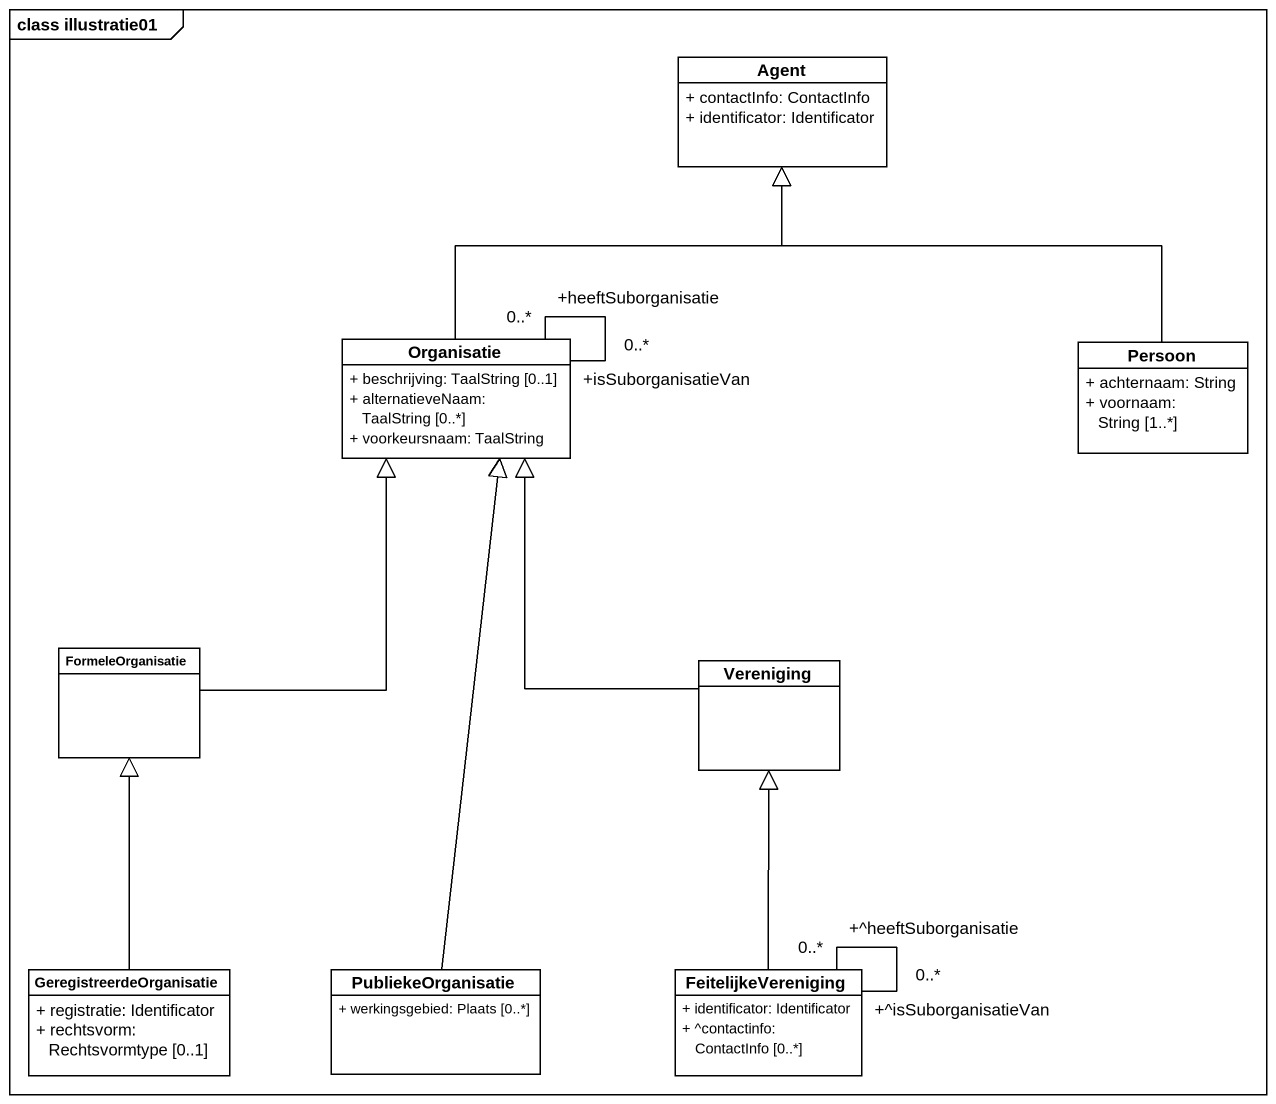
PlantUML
@startuml
mainframe class illustratie01
hide circle
hide empty members
skinparam classAttributeIconSize 0
class "Agent" as Agent_ {
  + contactInfo: ContactInfo
  + identificator: Identificator
}
class Organisatie {
  + beschrijving: TaalString [0..1]
  + alternatieveNaam: TaalString [0..*]
  + voorkeursnaam: TaalString
}
class Persoon {
  + achternaam: String
  + voornaam: String [1..*]
}
class FormeleOrganisatie
class Vereniging
class GeregistreerdeOrganisatie {
  + registratie: Identificator
  + rechtsvorm: Rechtsvormtype [0..1]
}
class PubliekeOrganisatie {
  + werkingsgebied: Plaats [0..*]
}
class FeitelijkeVereniging {
  + identificator: Identificator
  + ^contactinfo: ContactInfo [0..*]
}
Organisatie -up-|> Agent_
Organisatie "+isSuborganisatieVan\n0..*" -- "+heeftSuborganisatie\n0..*" Organisatie
Persoon -up-|> Agent_
FormeleOrganisatie -up-|> Organisatie
Vereniging -up-|> Organisatie
GeregistreerdeOrganisatie -up-|> FormeleOrganisatie
PubliekeOrganisatie -up-|> Organisatie
FeitelijkeVereniging -up-|> Vereniging
FeitelijkeVereniging "+^isSuborganisatieVan\n0..*" -- "+^heeftSuborganisatie\n0..*" FeitelijkeVereniging
@enduml
